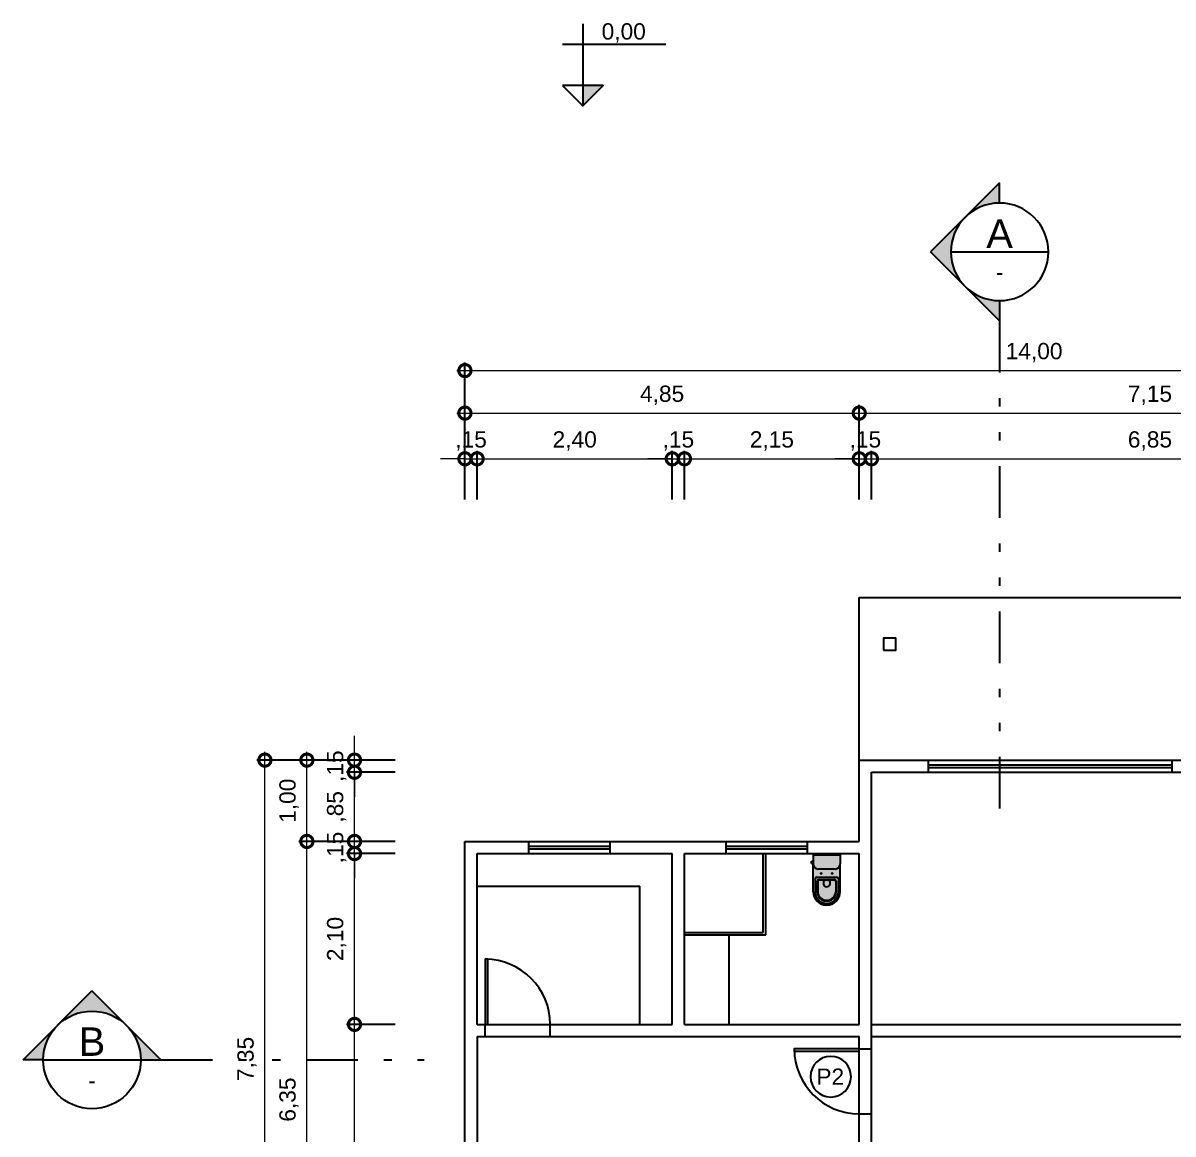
# Model space of a CAD drawing. Header units: metres. Extents: x 47902.7 to 47959.3, y 23418.5 to 23443.2.
# Drawn here: x 47934.36 to 47948.5, y 23429.57 to 23443.23 of the extents above; entities that cross this region are included whole.
import ezdxf
from ezdxf.enums import TextEntityAlignment as Align

# ---------------------------------------------------------------- set-up
doc = ezdxf.new("R2010")
doc.units = ezdxf.units.M
doc.header["$LTSCALE"] = 0.25
doc.linetypes.add('DASHDOT2', pattern=[12.7, 6.35, -3.175, 0, -3.175])
doc.linetypes.add('DIVIDEX2', pattern=[63.5, 25.4, -12.7, 0, -12.7, 0, -12.7])
for name, color, linetype in [('ARQ_ALV CT', 7, 'Continuous'), ('ARQ_ESQ CT', 3, 'Continuous'), ('ARQ_MOB 01', 1, 'Continuous'), ('ARQ_PISO 01', 1, 'Continuous'), ('ARQ_PROJ SUP', 1, 'DASHDOT2'), ('ARQ_SAN 01', 1, 'Continuous'), ('ARQ_SAN 02', 2, 'Continuous'), ('LOUÇA', 2, 'Continuous'), ('SIMB_01', 1, 'Continuous'), ('SIMB_02', 2, 'Continuous'), ('SIMB_LCT', 7, 'DIVIDEX2'), ('SIMB_PREENCHIMENTO', 253, 'Continuous'), ('SIMB_TXT', 1, 'Continuous')]:
    doc.layers.add(name, color=color, linetype=linetype)
doc.layers.add('ARQ_COTA_AZUL', color=5, linetype='Continuous', lineweight=20, true_color=0x0000ff)
doc.styles.add('cota', font='arial.ttf')
doc.styles.add('SIMB', font='arial.ttf')
doc.dimstyles.new('Info 01 - annot', dxfattribs={"dimtxt": 2, "dimasz": 3, "dimexe": 1, "dimexo": 1, "dimgap": 1, "dimtad": 1, "dimzin": 4, "dimtxsty": 'cota', "dimblk": 'DOTSMALL', "dimcen": 2, "dimdle": 1, "dimclrd": 256, "dimclre": 256, "dimclrt": 1, "dimazin": 2, "dimtfac": 0.09, "dimtix": 1, "dimtmove": 2, "dimatfit": 2, "dimfxl": 5, "dimfxlon": 1, "dimtolj": 1, "dimtzin": 4, "dimlwd": -1, "dimarcsym": 1})

# ---------------------------------------------------------------- blocks, each defined once
blk = doc.blocks.new('VASO_BELL')
at = {"true_color": 0xffffff}
h = blk.add_hatch(color=7, dxfattribs=at)
h.dxf.hatch_style = 1
edge = h.paths.add_edge_path()
edge.add_line((0, 0), (0.37, 0))
edge.add_line((0.37, 0), (0.37, -0.126))
edge.add_line((0.37, -0.126), (0.37, -0.505))
edge.add_arc((0.185, -0.505), 0.185, -180, 0, ccw=False)
edge.add_line((0, -0.505), (0, -0.126))
edge.add_line((0, -0.126), (0, 0))
h = blk.add_hatch(color=7, dxfattribs=at)
h.dxf.hatch_style = 1
h.paths.add_polyline_path([(-0.007, -0.086), (-0.022, -0.086), (-0.022, -0.121), (-0.007, -0.121)])
h = blk.add_hatch(color=7, dxfattribs=at)
h.dxf.hatch_style = 1
h.paths.add_polyline_path([(0, -0.089), (-0.007, -0.089), (-0.007, -0.117), (0, -0.117)])
at = {"layer": 'ARQ_SAN 01'}
for p, q in [((0.056, -0.361), (0.056, -0.505)), ((0.062, -0.361), (0.062, -0.505)), ((0.082, -0.336), (0.288, -0.336)), ((0.082, -0.342), (0.288, -0.342)), ((0.141, -0.353), (0.141, -0.406)), ((0.229, -0.353), (0.229, -0.406)), ((0.308, -0.361), (0.308, -0.505)), ((0.314, -0.361), (0.314, -0.505))]:
    blk.add_line(p, q, dxfattribs=at)
for centre in [(0.11, -0.255), (0.26, -0.255)]:
    blk.add_circle(centre, 0.0075, dxfattribs=at)
for centre, radius, start, end in [((0.082, -0.361), 0.025, 90, 180), ((0.082, -0.361), 0.019, 90, 180), ((0.191, -0.592), 0.244, 91.4264, 101.8331), ((0.168, -0.406), 0.027, 180, 229.1678), ((0.185, -0.386), 0.053, 229.1678, 310.8322), ((0.179, -0.592), 0.244, 78.1669, 88.5736), ((0.202, -0.406), 0.027, 310.8322, 0), ((0.288, -0.361), 0.025, 0, 90), ((0.288, -0.361), 0.019, 0, 90), ((0.185, -0.505), 0.129, 179.7773, 0.2227), ((0.185, -0.499), 0.123, 182.6006, 357.3994)]:
    blk.add_arc(centre, radius, start, end, dxfattribs=at)
at = {"layer": 'ARQ_SAN 02'}
for p, q in [((0, 0), (0, -0.126)), ((0, 0), (0.37, 0)), ((0.37, 0), (0.37, -0.126)), ((-0.022, -0.086), (-0.007, -0.086)), ((-0.022, -0.121), (-0.022, -0.086)), ((-0.022, -0.121), (-0.007, -0.121)), ((-0.007, -0.121), (-0.007, -0.086)), ((0, -0.089), (-0.007, -0.089)), ((0, -0.117), (-0.007, -0.117)), ((0, -0.505), (0, -0.126)), ((0.37, -0.505), (0.37, -0.126)), ((0.051, -0.306), (0.319, -0.306)), ((0.301, -0.195), (0.069, -0.195)), ((0.026, -0.331), (0.026, -0.505)), ((0.344, -0.331), (0.344, -0.505))]:
    blk.add_line(p, q, dxfattribs=at)
for centre, radius, start, end in [((0.069, -0.126), 0.069, 180, 270), ((0.301, -0.126), 0.069, 270, 0), ((0.051, -0.331), 0.025, 90, 180), ((0.319, -0.331), 0.025, 0, 90), ((0.185, -0.505), 0.185, 180, 0), ((0.185, -0.505), 0.159, 180, 0)]:
    blk.add_arc(centre, radius, start, end, dxfattribs=at)
blk = doc.blocks.new('*U32')
at = {"layer": 'SIMB_PREENCHIMENTO', "transparency": 33554587}
h = blk.add_hatch(color=256, dxfattribs=at)
h.dxf.hatch_style = 1
h.paths.add_polyline_path([(2.5, 2.5), (0, 2.5), (0, 0)])
at = {"layer": 'SIMB_01'}
for p, q in [((0, 10.06), (0, 0)), ((-2.5, 7.56), (10.18, 7.56))]:
    blk.add_line(p, q, dxfattribs=at)
blk.add_lwpolyline([(-2.5, 2.5), (0, 0), (2.5, 2.5), (-2.5, 2.5)], dxfattribs=at)
at = {"layer": 'SIMB_TXT', "style": 'SIMB'}
blk.add_attdef('00,00', (2.3, 8.14), '', height=2, dxfattribs=at)
blk = doc.blocks.new('*U20')
at = {"layer": 'SIMB_PREENCHIMENTO', "transparency": 33554587}
h = blk.add_hatch(color=256, dxfattribs=at)
h.dxf.hatch_style = 1
h.paths.add_polyline_path([(0, 8.48), (-4.15, 4.33, -0.401827), (4.15, 4.33)])
h = blk.add_hatch(color=256, dxfattribs=at)
h.dxf.hatch_style = 1
h.paths.add_polyline_path([(-4.33, 4.15), (-8.48, 0), (-6, 0, -0.193399)])
h = blk.add_hatch(color=256, dxfattribs=at)
h.dxf.hatch_style = 1
h.paths.add_polyline_path([(4.33, 4.15, -0.193399), (6, 0), (8.48, 0)])
at = {"layer": 'SIMB_01'}
for p, q in [((-8.48, 0), (0, 8.48)), ((8.48, 0), (0, 8.48)), ((0, 6), (0, -6)), ((-6, 0), (-8.48, 0)), ((6, 0), (8.48, 0))]:
    blk.add_line(p, q, dxfattribs=at)
blk.add_circle((0, 0), 6, dxfattribs=at)
at = {"layer": 'SIMB_LCT'}
blk.add_line((8.48, 0), (69.06, 0), dxfattribs=at)
at = {"layer": 'SIMB_TXT', "style": 'SIMB'}
for tag, height, p in [('000', 3.5, (-2.26, 0)), ('999', 2, (2.55, 0))]:
    blk.add_attdef(tag, text='', height=height, rotation=270, dxfattribs=at).set_placement(p, align=Align.MIDDLE_CENTER)
blk = doc.blocks.new('_DotSmall')
at = {"color": 0, "linetype": 'ByBlock', "const_width": 0.5}
blk.add_lwpolyline([(-0.0625, 0, 1), (0.0625, 0, 1)], format="xyb", close=True, dxfattribs=at)
blk = doc.blocks.new('*D325')
at = {"layer": 'ARQ_COTA_AZUL', "lineweight": -2, "transparency": 16777216}
for p, q in [((47938.934, 23430.913), (47938.334, 23430.913)), ((47938.934, 23426.813), (47938.334, 23426.813))]:
    blk.add_line(p, q, dxfattribs=at)
at = {"layer": 'ARQ_COTA_AZUL', "transparency": 16777216}
blk.add_line((47938.434, 23426.713), (47938.434, 23431.013), dxfattribs=at)
at = {"layer": 'Defpoints', "color": 0, "transparency": 16777216}
for p in [(47938.434, 23430.913), (47939.942, 23430.913), (47939.792, 23426.813)]:
    blk.add_point(p, dxfattribs=at)
at = {"layer": 'ARQ_COTA_AZUL', "transparency": 16777216, "xscale": 0.3, "yscale": 0.3, "zscale": 0.3}
for p, rotation in [((47938.434, 23430.913), 90), ((47938.434, 23426.813), 270)]:
    blk.add_blockref('_DotSmall', p, dxfattribs=dict(at, rotation=rotation))
at = {"layer": 'ARQ_COTA_AZUL', "color": 1, "transparency": 16777216, "insert": (47938.214, 23428.863), "char_height": 0.2, "attachment_point": 5, "rotation": 90, "style": 'cota'}
blk.add_mtext('\\A1;4,10', dxfattribs=at)
blk = doc.blocks.new('*D327')
at = {"layer": 'ARQ_COTA_AZUL', "lineweight": -2, "transparency": 16777216}
for p, q in [((47938.934, 23433.013), (47938.334, 23433.013)), ((47938.934, 23430.913), (47938.334, 23430.913))]:
    blk.add_line(p, q, dxfattribs=at)
at = {"layer": 'ARQ_COTA_AZUL', "transparency": 16777216}
blk.add_line((47938.434, 23430.813), (47938.434, 23433.113), dxfattribs=at)
at = {"layer": 'Defpoints', "color": 0, "transparency": 16777216}
for p in [(47938.434, 23433.013), (47939.942, 23433.013), (47939.942, 23430.913)]:
    blk.add_point(p, dxfattribs=at)
at = {"layer": 'ARQ_COTA_AZUL', "transparency": 16777216, "xscale": 0.3, "yscale": 0.3, "zscale": 0.3}
for p, rotation in [((47938.434, 23433.013), 90), ((47938.434, 23430.913), 270)]:
    blk.add_blockref('_DotSmall', p, dxfattribs=dict(at, rotation=rotation))
at = {"layer": 'ARQ_COTA_AZUL', "color": 1, "transparency": 16777216, "insert": (47938.214, 23431.963), "char_height": 0.2, "attachment_point": 5, "rotation": 90, "style": 'cota'}
blk.add_mtext('\\A1;2,10', dxfattribs=at)
blk = doc.blocks.new('*D329')
at = {"layer": 'ARQ_COTA_AZUL', "transparency": 16777216}
for p, q in [((47938.434, 23433.163), (47938.434, 23433.463)), ((47938.434, 23433.013), (47938.434, 23433.163)), ((47938.434, 23433.013), (47938.434, 23432.713))]:
    blk.add_line(p, q, dxfattribs=at)
at = {"layer": 'ARQ_COTA_AZUL', "lineweight": -2, "transparency": 16777216}
for p, q in [((47938.934, 23433.163), (47938.334, 23433.163)), ((47938.934, 23433.013), (47938.334, 23433.013))]:
    blk.add_line(p, q, dxfattribs=at)
at = {"layer": 'Defpoints', "color": 0, "transparency": 16777216}
for p in [(47938.434, 23433.163), (47939.792, 23433.163), (47939.942, 23433.013)]:
    blk.add_point(p, dxfattribs=at)
at = {"layer": 'ARQ_COTA_AZUL', "transparency": 16777216, "xscale": 0.3, "yscale": 0.3, "zscale": 0.3}
for p, rotation in [((47938.434, 23433.163), 270), ((47938.434, 23433.013), 90)]:
    blk.add_blockref('_DotSmall', p, dxfattribs=dict(at, rotation=rotation))
at = {"layer": 'ARQ_COTA_AZUL', "color": 1, "transparency": 16777216, "insert": (47938.214, 23433.088), "char_height": 0.2, "attachment_point": 5, "rotation": 90, "style": 'cota'}
blk.add_mtext('\\A1;,15', dxfattribs=at)
blk = doc.blocks.new('*D331')
at = {"layer": 'ARQ_COTA_AZUL', "lineweight": -2, "transparency": 16777216}
for p, q in [((47938.934, 23434.013), (47938.334, 23434.013)), ((47938.934, 23433.163), (47938.334, 23433.163))]:
    blk.add_line(p, q, dxfattribs=at)
at = {"layer": 'ARQ_COTA_AZUL', "transparency": 16777216}
blk.add_line((47938.434, 23433.063), (47938.434, 23434.113), dxfattribs=at)
at = {"layer": 'Defpoints', "color": 0, "transparency": 16777216}
for p in [(47938.434, 23434.013), (47944.792, 23434.013), (47939.792, 23433.163)]:
    blk.add_point(p, dxfattribs=at)
at = {"layer": 'ARQ_COTA_AZUL', "transparency": 16777216, "xscale": 0.3, "yscale": 0.3, "zscale": 0.3}
for p, rotation in [((47938.434, 23434.013), 90), ((47938.434, 23433.163), 270)]:
    blk.add_blockref('_DotSmall', p, dxfattribs=dict(at, rotation=rotation))
at = {"layer": 'ARQ_COTA_AZUL', "color": 1, "transparency": 16777216, "insert": (47938.214, 23433.588), "char_height": 0.2, "attachment_point": 5, "rotation": 90, "style": 'cota'}
blk.add_mtext('\\A1;,85', dxfattribs=at)
blk = doc.blocks.new('*D333')
at = {"layer": 'ARQ_COTA_AZUL', "transparency": 16777216}
for p, q in [((47938.434, 23434.163), (47938.434, 23434.463)), ((47938.434, 23434.013), (47938.434, 23434.163)), ((47938.434, 23434.013), (47938.434, 23433.713))]:
    blk.add_line(p, q, dxfattribs=at)
at = {"layer": 'ARQ_COTA_AZUL', "lineweight": -2, "transparency": 16777216}
for p, q in [((47938.934, 23434.163), (47938.334, 23434.163)), ((47938.934, 23434.013), (47938.334, 23434.013))]:
    blk.add_line(p, q, dxfattribs=at)
at = {"layer": 'Defpoints', "color": 0, "transparency": 16777216}
for p in [(47938.434, 23434.163), (47944.642, 23434.163), (47944.792, 23434.013)]:
    blk.add_point(p, dxfattribs=at)
at = {"layer": 'ARQ_COTA_AZUL', "transparency": 16777216, "xscale": 0.3, "yscale": 0.3, "zscale": 0.3}
for p, rotation in [((47938.434, 23434.163), 270), ((47938.434, 23434.013), 90)]:
    blk.add_blockref('_DotSmall', p, dxfattribs=dict(at, rotation=rotation))
at = {"layer": 'ARQ_COTA_AZUL', "color": 1, "transparency": 16777216, "insert": (47938.214, 23434.088), "char_height": 0.2, "attachment_point": 5, "rotation": 90, "style": 'cota'}
blk.add_mtext('\\A1;,15', dxfattribs=at)
blk = doc.blocks.new('*D335')
at = {"layer": 'ARQ_COTA_AZUL', "lineweight": -2, "transparency": 16777216}
for p, q in [((47938.348, 23433.163), (47937.748, 23433.163)), ((47938.348, 23426.813), (47937.748, 23426.813))]:
    blk.add_line(p, q, dxfattribs=at)
at = {"layer": 'ARQ_COTA_AZUL', "transparency": 16777216}
blk.add_line((47937.848, 23426.713), (47937.848, 23433.263), dxfattribs=at)
at = {"layer": 'Defpoints', "color": 0, "transparency": 16777216}
for p in [(47937.848, 23433.163), (47939.792, 23433.163), (47939.792, 23426.813)]:
    blk.add_point(p, dxfattribs=at)
at = {"layer": 'ARQ_COTA_AZUL', "transparency": 16777216, "xscale": 0.3, "yscale": 0.3, "zscale": 0.3}
for p, rotation in [((47937.848, 23433.163), 90), ((47937.848, 23426.813), 270)]:
    blk.add_blockref('_DotSmall', p, dxfattribs=dict(at, rotation=rotation))
at = {"layer": 'ARQ_COTA_AZUL', "color": 1, "transparency": 16777216, "insert": (47937.628, 23429.988), "char_height": 0.2, "attachment_point": 5, "rotation": 90, "style": 'cota'}
blk.add_mtext('\\A1;6,35', dxfattribs=at)
blk = doc.blocks.new('*D337')
at = {"layer": 'ARQ_COTA_AZUL', "lineweight": -2, "transparency": 16777216}
for p, q in [((47938.348, 23434.163), (47937.748, 23434.163)), ((47938.348, 23433.163), (47937.748, 23433.163))]:
    blk.add_line(p, q, dxfattribs=at)
at = {"layer": 'ARQ_COTA_AZUL', "transparency": 16777216}
blk.add_line((47937.848, 23433.063), (47937.848, 23434.263), dxfattribs=at)
at = {"layer": 'Defpoints', "color": 0, "transparency": 16777216}
for p in [(47937.848, 23434.163), (47944.642, 23434.163), (47939.792, 23433.163)]:
    blk.add_point(p, dxfattribs=at)
at = {"layer": 'ARQ_COTA_AZUL', "transparency": 16777216, "xscale": 0.3, "yscale": 0.3, "zscale": 0.3}
for p, rotation in [((47937.848, 23434.163), 90), ((47937.848, 23433.163), 270)]:
    blk.add_blockref('_DotSmall', p, dxfattribs=dict(at, rotation=rotation))
at = {"layer": 'ARQ_COTA_AZUL', "color": 1, "transparency": 16777216, "insert": (47937.628, 23433.663), "char_height": 0.2, "attachment_point": 5, "rotation": 90, "style": 'cota'}
blk.add_mtext('\\A1;1,00', dxfattribs=at)
blk = doc.blocks.new('*D339')
at = {"layer": 'ARQ_COTA_AZUL', "lineweight": -2, "transparency": 16777216}
for p, q in [((47937.832, 23434.163), (47937.232, 23434.163)), ((47937.832, 23426.813), (47937.232, 23426.813))]:
    blk.add_line(p, q, dxfattribs=at)
at = {"layer": 'ARQ_COTA_AZUL', "transparency": 16777216}
blk.add_line((47937.332, 23426.713), (47937.332, 23434.263), dxfattribs=at)
at = {"layer": 'Defpoints', "color": 0, "transparency": 16777216}
for p in [(47937.332, 23434.163), (47939.792, 23434.163), (47939.792, 23426.813)]:
    blk.add_point(p, dxfattribs=at)
at = {"layer": 'ARQ_COTA_AZUL', "transparency": 16777216, "xscale": 0.3, "yscale": 0.3, "zscale": 0.3}
for p, rotation in [((47937.332, 23434.163), 90), ((47937.332, 23426.813), 270)]:
    blk.add_blockref('_DotSmall', p, dxfattribs=dict(at, rotation=rotation))
at = {"layer": 'ARQ_COTA_AZUL', "color": 1, "transparency": 16777216, "insert": (47937.112, 23430.488), "char_height": 0.2, "attachment_point": 5, "rotation": 90, "style": 'cota'}
blk.add_mtext('\\A1;7,35', dxfattribs=at)
blk = doc.blocks.new('*D341')
at = {"layer": 'ARQ_COTA_AZUL', "lineweight": -2, "transparency": 16777216}
for p, q in [((47939.792, 23437.368), (47939.792, 23437.968)), ((47939.942, 23437.368), (47939.942, 23437.968))]:
    blk.add_line(p, q, dxfattribs=at)
at = {"layer": 'ARQ_COTA_AZUL', "transparency": 16777216}
for p, q in [((47939.792, 23437.868), (47939.492, 23437.868)), ((47939.792, 23437.868), (47939.942, 23437.868)), ((47939.942, 23437.868), (47940.242, 23437.868))]:
    blk.add_line(p, q, dxfattribs=at)
at = {"layer": 'Defpoints', "color": 0, "transparency": 16777216}
for p in [(47939.942, 23437.868), (47939.792, 23433.163), (47939.942, 23433.013)]:
    blk.add_point(p, dxfattribs=at)
at = {"layer": 'ARQ_COTA_AZUL', "transparency": 16777216, "xscale": 0.3, "yscale": 0.3, "zscale": 0.3}
blk.add_blockref('_DotSmall', (47939.792, 23437.868), dxfattribs=at)
at = {"layer": 'ARQ_COTA_AZUL', "transparency": 16777216, "xscale": 0.3, "yscale": 0.3, "zscale": 0.3, "rotation": 180}
blk.add_blockref('_DotSmall', (47939.942, 23437.868), dxfattribs=at)
at = {"layer": 'ARQ_COTA_AZUL', "color": 1, "transparency": 16777216, "insert": (47939.867, 23438.088), "char_height": 0.2, "attachment_point": 5, "style": 'cota'}
blk.add_mtext('\\A1;,15', dxfattribs=at)
blk = doc.blocks.new('*D343')
at = {"layer": 'ARQ_COTA_AZUL', "lineweight": -2, "transparency": 16777216}
for p, q in [((47939.942, 23437.368), (47939.942, 23437.968)), ((47942.342, 23437.368), (47942.342, 23437.968))]:
    blk.add_line(p, q, dxfattribs=at)
at = {"layer": 'ARQ_COTA_AZUL', "transparency": 16777216}
blk.add_line((47939.842, 23437.868), (47942.442, 23437.868), dxfattribs=at)
at = {"layer": 'Defpoints', "color": 0, "transparency": 16777216}
for p in [(47942.342, 23437.868), (47939.942, 23433.013), (47942.342, 23433.013)]:
    blk.add_point(p, dxfattribs=at)
at = {"layer": 'ARQ_COTA_AZUL', "transparency": 16777216, "xscale": 0.3, "yscale": 0.3, "zscale": 0.3, "rotation": 180}
blk.add_blockref('_DotSmall', (47939.942, 23437.868), dxfattribs=at)
at = {"layer": 'ARQ_COTA_AZUL', "transparency": 16777216, "xscale": 0.3, "yscale": 0.3, "zscale": 0.3}
blk.add_blockref('_DotSmall', (47942.342, 23437.868), dxfattribs=at)
at = {"layer": 'ARQ_COTA_AZUL', "color": 1, "transparency": 16777216, "insert": (47941.142, 23438.088), "char_height": 0.2, "attachment_point": 5, "style": 'cota'}
blk.add_mtext('\\A1;2,40', dxfattribs=at)
blk = doc.blocks.new('*D345')
at = {"layer": 'ARQ_COTA_AZUL', "lineweight": -2, "transparency": 16777216}
for p, q in [((47942.342, 23437.368), (47942.342, 23437.968)), ((47942.492, 23437.368), (47942.492, 23437.968))]:
    blk.add_line(p, q, dxfattribs=at)
at = {"layer": 'ARQ_COTA_AZUL', "transparency": 16777216}
for p, q in [((47942.342, 23437.868), (47942.042, 23437.868)), ((47942.342, 23437.868), (47942.492, 23437.868)), ((47942.492, 23437.868), (47942.792, 23437.868))]:
    blk.add_line(p, q, dxfattribs=at)
at = {"layer": 'Defpoints', "color": 0, "transparency": 16777216}
for p in [(47942.492, 23437.868), (47942.342, 23433.013), (47942.492, 23433.013)]:
    blk.add_point(p, dxfattribs=at)
at = {"layer": 'ARQ_COTA_AZUL', "transparency": 16777216, "xscale": 0.3, "yscale": 0.3, "zscale": 0.3}
blk.add_blockref('_DotSmall', (47942.342, 23437.868), dxfattribs=at)
at = {"layer": 'ARQ_COTA_AZUL', "transparency": 16777216, "xscale": 0.3, "yscale": 0.3, "zscale": 0.3, "rotation": 180}
blk.add_blockref('_DotSmall', (47942.492, 23437.868), dxfattribs=at)
at = {"layer": 'ARQ_COTA_AZUL', "color": 1, "transparency": 16777216, "insert": (47942.417, 23438.088), "char_height": 0.2, "attachment_point": 5, "style": 'cota'}
blk.add_mtext('\\A1;,15', dxfattribs=at)
blk = doc.blocks.new('*D359')
at = {"layer": 'ARQ_COTA_AZUL', "lineweight": -2, "transparency": 16777216}
for p, q in [((47942.492, 23437.368), (47942.492, 23437.968)), ((47944.642, 23437.368), (47944.642, 23437.968))]:
    blk.add_line(p, q, dxfattribs=at)
at = {"layer": 'ARQ_COTA_AZUL', "transparency": 16777216}
blk.add_line((47942.392, 23437.868), (47944.742, 23437.868), dxfattribs=at)
at = {"layer": 'Defpoints', "color": 0, "transparency": 16777216}
for p in [(47944.642, 23437.868), (47944.642, 23433.163), (47942.492, 23433.013)]:
    blk.add_point(p, dxfattribs=at)
at = {"layer": 'ARQ_COTA_AZUL', "transparency": 16777216, "xscale": 0.3, "yscale": 0.3, "zscale": 0.3, "rotation": 180}
blk.add_blockref('_DotSmall', (47942.492, 23437.868), dxfattribs=at)
at = {"layer": 'ARQ_COTA_AZUL', "transparency": 16777216, "xscale": 0.3, "yscale": 0.3, "zscale": 0.3}
blk.add_blockref('_DotSmall', (47944.642, 23437.868), dxfattribs=at)
at = {"layer": 'ARQ_COTA_AZUL', "color": 1, "transparency": 16777216, "insert": (47943.567, 23438.088), "char_height": 0.2, "attachment_point": 5, "style": 'cota'}
blk.add_mtext('\\A1;2,15', dxfattribs=at)
blk = doc.blocks.new('*D361')
at = {"layer": 'ARQ_COTA_AZUL', "lineweight": -2, "transparency": 16777216}
for p, q in [((47944.642, 23437.368), (47944.642, 23437.968)), ((47944.792, 23437.368), (47944.792, 23437.968))]:
    blk.add_line(p, q, dxfattribs=at)
at = {"layer": 'ARQ_COTA_AZUL', "transparency": 16777216}
for p, q in [((47944.642, 23437.868), (47944.342, 23437.868)), ((47944.642, 23437.868), (47944.792, 23437.868)), ((47944.792, 23437.868), (47945.092, 23437.868))]:
    blk.add_line(p, q, dxfattribs=at)
at = {"layer": 'Defpoints', "color": 0, "transparency": 16777216}
for p in [(47944.792, 23437.868), (47944.792, 23434.013), (47944.642, 23433.163)]:
    blk.add_point(p, dxfattribs=at)
at = {"layer": 'ARQ_COTA_AZUL', "transparency": 16777216, "xscale": 0.3, "yscale": 0.3, "zscale": 0.3}
blk.add_blockref('_DotSmall', (47944.642, 23437.868), dxfattribs=at)
at = {"layer": 'ARQ_COTA_AZUL', "transparency": 16777216, "xscale": 0.3, "yscale": 0.3, "zscale": 0.3, "rotation": 180}
blk.add_blockref('_DotSmall', (47944.792, 23437.868), dxfattribs=at)
at = {"layer": 'ARQ_COTA_AZUL', "color": 1, "transparency": 16777216, "insert": (47944.717, 23438.088), "char_height": 0.2, "attachment_point": 5, "style": 'cota'}
blk.add_mtext('\\A1;,15', dxfattribs=at)
blk = doc.blocks.new('*D363')
at = {"layer": 'ARQ_COTA_AZUL', "lineweight": -2, "transparency": 16777216}
for p, q in [((47944.792, 23437.368), (47944.792, 23437.968)), ((47951.642, 23437.368), (47951.642, 23437.968))]:
    blk.add_line(p, q, dxfattribs=at)
at = {"layer": 'ARQ_COTA_AZUL', "transparency": 16777216}
blk.add_line((47944.692, 23437.868), (47951.742, 23437.868), dxfattribs=at)
at = {"layer": 'Defpoints', "color": 0, "transparency": 16777216}
for p in [(47951.642, 23437.868), (47944.792, 23434.013), (47951.642, 23432.913)]:
    blk.add_point(p, dxfattribs=at)
at = {"layer": 'ARQ_COTA_AZUL', "transparency": 16777216, "xscale": 0.3, "yscale": 0.3, "zscale": 0.3, "rotation": 180}
blk.add_blockref('_DotSmall', (47944.792, 23437.868), dxfattribs=at)
at = {"layer": 'ARQ_COTA_AZUL', "transparency": 16777216, "xscale": 0.3, "yscale": 0.3, "zscale": 0.3}
blk.add_blockref('_DotSmall', (47951.642, 23437.868), dxfattribs=at)
at = {"layer": 'ARQ_COTA_AZUL', "color": 1, "transparency": 16777216, "insert": (47948.217, 23438.088), "char_height": 0.2, "attachment_point": 5, "style": 'cota'}
blk.add_mtext('\\A1;6,85', dxfattribs=at)
blk = doc.blocks.new('*D347')
at = {"layer": 'ARQ_COTA_AZUL', "lineweight": -2, "transparency": 16777216}
for p, q in [((47939.792, 23437.93), (47939.792, 23438.53)), ((47944.642, 23437.93), (47944.642, 23438.53))]:
    blk.add_line(p, q, dxfattribs=at)
at = {"layer": 'ARQ_COTA_AZUL', "transparency": 16777216}
blk.add_line((47939.692, 23438.43), (47944.742, 23438.43), dxfattribs=at)
at = {"layer": 'Defpoints', "color": 0, "transparency": 16777216}
for p in [(47944.642, 23438.43), (47939.792, 23433.163), (47944.642, 23433.163)]:
    blk.add_point(p, dxfattribs=at)
at = {"layer": 'ARQ_COTA_AZUL', "transparency": 16777216, "xscale": 0.3, "yscale": 0.3, "zscale": 0.3, "rotation": 180}
blk.add_blockref('_DotSmall', (47939.792, 23438.43), dxfattribs=at)
at = {"layer": 'ARQ_COTA_AZUL', "transparency": 16777216, "xscale": 0.3, "yscale": 0.3, "zscale": 0.3}
blk.add_blockref('_DotSmall', (47944.642, 23438.43), dxfattribs=at)
at = {"layer": 'ARQ_COTA_AZUL', "color": 1, "transparency": 16777216, "insert": (47942.217, 23438.65), "char_height": 0.2, "attachment_point": 5, "style": 'cota'}
blk.add_mtext('\\A1;4,85', dxfattribs=at)
blk = doc.blocks.new('*D349')
at = {"layer": 'ARQ_COTA_AZUL', "lineweight": -2, "transparency": 16777216}
for p, q in [((47944.642, 23437.93), (47944.642, 23438.53)), ((47951.792, 23437.93), (47951.792, 23438.53))]:
    blk.add_line(p, q, dxfattribs=at)
at = {"layer": 'ARQ_COTA_AZUL', "transparency": 16777216}
blk.add_line((47944.542, 23438.43), (47951.892, 23438.43), dxfattribs=at)
at = {"layer": 'Defpoints', "color": 0, "transparency": 16777216}
for p in [(47951.792, 23438.43), (47951.792, 23434.163), (47944.642, 23433.163)]:
    blk.add_point(p, dxfattribs=at)
at = {"layer": 'ARQ_COTA_AZUL', "transparency": 16777216, "xscale": 0.3, "yscale": 0.3, "zscale": 0.3, "rotation": 180}
blk.add_blockref('_DotSmall', (47944.642, 23438.43), dxfattribs=at)
at = {"layer": 'ARQ_COTA_AZUL', "transparency": 16777216, "xscale": 0.3, "yscale": 0.3, "zscale": 0.3}
blk.add_blockref('_DotSmall', (47951.792, 23438.43), dxfattribs=at)
at = {"layer": 'ARQ_COTA_AZUL', "color": 1, "transparency": 16777216, "insert": (47948.217, 23438.65), "char_height": 0.2, "attachment_point": 5, "style": 'cota'}
blk.add_mtext('\\A1;7,15', dxfattribs=at)
blk = doc.blocks.new('*D353')
at = {"layer": 'ARQ_COTA_AZUL', "transparency": 16777216}
blk.add_line((47939.692, 23438.953), (47953.892, 23438.953), dxfattribs=at)
at = {"layer": 'ARQ_COTA_AZUL', "lineweight": -2, "transparency": 16777216}
for p, q in [((47939.792, 23438.453), (47939.792, 23439.053)), ((47953.792, 23438.453), (47953.792, 23439.053))]:
    blk.add_line(p, q, dxfattribs=at)
at = {"layer": 'Defpoints', "color": 0, "transparency": 16777216}
for p in [(47953.792, 23438.953), (47953.792, 23436.163), (47939.792, 23433.163)]:
    blk.add_point(p, dxfattribs=at)
at = {"layer": 'ARQ_COTA_AZUL', "transparency": 16777216, "xscale": 0.3, "yscale": 0.3, "zscale": 0.3, "rotation": 180}
blk.add_blockref('_DotSmall', (47939.792, 23438.953), dxfattribs=at)
at = {"layer": 'ARQ_COTA_AZUL', "transparency": 16777216, "xscale": 0.3, "yscale": 0.3, "zscale": 0.3}
blk.add_blockref('_DotSmall', (47953.792, 23438.953), dxfattribs=at)
at = {"layer": 'ARQ_COTA_AZUL', "color": 1, "transparency": 16777216, "insert": (47946.792, 23439.174), "char_height": 0.2, "attachment_point": 5, "style": 'cota'}
blk.add_mtext('\\A1;14,00', dxfattribs=at)
blk = doc.blocks.new('*D323')
at = {"layer": 'ARQ_COTA_AZUL', "lineweight": -2, "transparency": 16777216}
for p, q in [((47955.569, 23436.163), (47956.169, 23436.163)), ((47955.569, 23425.663), (47956.169, 23425.663))]:
    blk.add_line(p, q, dxfattribs=at)
at = {"layer": 'ARQ_COTA_AZUL', "transparency": 16777216}
blk.add_line((47956.069, 23425.563), (47956.069, 23436.263), dxfattribs=at)
at = {"layer": 'Defpoints', "color": 0, "transparency": 16777216}
for p in [(47953.792, 23436.163), (47956.069, 23436.163), (47947.442, 23425.663)]:
    blk.add_point(p, dxfattribs=at)
at = {"layer": 'ARQ_COTA_AZUL', "transparency": 16777216, "xscale": 0.3, "yscale": 0.3, "zscale": 0.3}
for p, rotation in [((47956.069, 23436.163), 90), ((47956.069, 23425.663), 270)]:
    blk.add_blockref('_DotSmall', p, dxfattribs=dict(at, rotation=rotation))
at = {"layer": 'ARQ_COTA_AZUL', "color": 1, "transparency": 16777216, "insert": (47955.848, 23430.913), "char_height": 0.2, "attachment_point": 5, "rotation": 90, "style": 'cota'}
blk.add_mtext('\\A1;10,50', dxfattribs=at)
blk = doc.blocks.new('*U143')
at = {"layer": 'SIMB_PREENCHIMENTO', "transparency": 33554587}
h = blk.add_hatch(color=256, dxfattribs=at)
h.dxf.hatch_style = 1
h.paths.add_polyline_path([(0, 8.48), (-4.15, 4.33, -0.401827), (4.15, 4.33)])
h = blk.add_hatch(color=256, dxfattribs=at)
h.dxf.hatch_style = 1
h.paths.add_polyline_path([(-4.33, 4.15), (-8.48, 0), (-6, 0, -0.193399)])
h = blk.add_hatch(color=256, dxfattribs=at)
h.dxf.hatch_style = 1
h.paths.add_polyline_path([(4.33, 4.15, -0.193399), (6, 0), (8.48, 0)])
at = {"layer": 'SIMB_01'}
for p, q in [((-8.48, 0), (0, 8.48)), ((8.48, 0), (0, 8.48)), ((-6, 0), (-8.48, 0)), ((-6, 0), (6, 0)), ((6, 0), (8.48, 0))]:
    blk.add_line(p, q, dxfattribs=at)
blk.add_circle((0, 0), 6, dxfattribs=at)
at = {"layer": 'SIMB_LCT'}
blk.add_line((8.48, 0), (40.85, 0), dxfattribs=at)
at = {"layer": 'SIMB_TXT', "style": 'SIMB'}
for tag, height, p in [('000', 3.5, (0, 2.25)), ('999', 2, (0, -2.53))]:
    blk.add_attdef(tag, text='', height=height, dxfattribs=at).set_placement(p, align=Align.MIDDLE_CENTER)
blk = doc.blocks.new('*U28')
at = {"layer": 'SIMB_02'}
blk.add_circle((0, 0), 2.5, dxfattribs=at)
at = {"layer": 'SIMB_TXT', "style": 'SIMB'}
blk.add_attdef('CDESQ', text='', height=2, dxfattribs=at).set_placement((0, 0), align=Align.MIDDLE_CENTER)
blk = doc.blocks.new('*D379')
at = {"layer": 'ARQ_COTA_AZUL', "lineweight": -2, "transparency": 16777216}
for p, q in [((47939.792, 23424.816), (47939.792, 23424.216)), ((47939.942, 23424.816), (47939.942, 23424.216))]:
    blk.add_line(p, q, dxfattribs=at)
at = {"layer": 'ARQ_COTA_AZUL', "transparency": 16777216}
for p, q in [((47939.792, 23424.316), (47939.492, 23424.316)), ((47939.792, 23424.316), (47939.942, 23424.316)), ((47939.942, 23424.316), (47940.242, 23424.316))]:
    blk.add_line(p, q, dxfattribs=at)
at = {"layer": 'Defpoints', "color": 0, "transparency": 16777216}
for p in [(47939.942, 23430.913), (47939.792, 23426.813), (47939.942, 23424.316)]:
    blk.add_point(p, dxfattribs=at)
at = {"layer": 'ARQ_COTA_AZUL', "transparency": 16777216, "xscale": 0.3, "yscale": 0.3, "zscale": 0.3}
blk.add_blockref('_DotSmall', (47939.792, 23424.316), dxfattribs=at)
at = {"layer": 'ARQ_COTA_AZUL', "transparency": 16777216, "xscale": 0.3, "yscale": 0.3, "zscale": 0.3, "rotation": 180}
blk.add_blockref('_DotSmall', (47939.942, 23424.316), dxfattribs=at)
at = {"layer": 'ARQ_COTA_AZUL', "color": 1, "transparency": 16777216, "insert": (47939.867, 23424.537), "char_height": 0.2, "attachment_point": 5, "style": 'cota'}
blk.add_mtext('\\A1;,15', dxfattribs=at)
blk = doc.blocks.new('*D381')
at = {"layer": 'ARQ_COTA_AZUL', "lineweight": -2, "transparency": 16777216}
for p, q in [((47939.942, 23424.816), (47939.942, 23424.216)), ((47941.642, 23424.816), (47941.642, 23424.216))]:
    blk.add_line(p, q, dxfattribs=at)
at = {"layer": 'ARQ_COTA_AZUL', "transparency": 16777216}
blk.add_line((47939.842, 23424.316), (47941.742, 23424.316), dxfattribs=at)
at = {"layer": 'Defpoints', "color": 0, "transparency": 16777216}
for p in [(47939.942, 23430.913), (47941.642, 23426.963), (47941.642, 23424.316)]:
    blk.add_point(p, dxfattribs=at)
at = {"layer": 'ARQ_COTA_AZUL', "transparency": 16777216, "xscale": 0.3, "yscale": 0.3, "zscale": 0.3, "rotation": 180}
blk.add_blockref('_DotSmall', (47939.942, 23424.316), dxfattribs=at)
at = {"layer": 'ARQ_COTA_AZUL', "transparency": 16777216, "xscale": 0.3, "yscale": 0.3, "zscale": 0.3}
blk.add_blockref('_DotSmall', (47941.642, 23424.316), dxfattribs=at)
at = {"layer": 'ARQ_COTA_AZUL', "color": 1, "transparency": 16777216, "insert": (47940.792, 23424.537), "char_height": 0.2, "attachment_point": 5, "style": 'cota'}
blk.add_mtext('\\A1;1,70', dxfattribs=at)

msp = doc.modelspace()

# ---------------------------------------------------------------- linework, layer by layer
at = {"layer": 'ARQ_ALV CT'}
for p, q in [((47944.642, 23433.163), (47944.642, 23434.163)), ((47944.642, 23434.163), (47945.492, 23434.163)), ((47945.492, 23434.013), (47945.492, 23434.163)), ((47948.492, 23434.013), (47948.492, 23434.163)), ((47948.492, 23434.163), (47951.792, 23434.163)), ((47944.792, 23430.613), (47944.792, 23434.013)), ((47944.792, 23434.013), (47945.492, 23434.013)), ((47946.368, 23434.013), (47951.642, 23434.013)), ((47939.792, 23426.813), (47939.792, 23433.163)), ((47939.792, 23433.163), (47940.579, 23433.163)), ((47940.579, 23433.163), (47941.579, 23433.163)), ((47941.579, 23433.163), (47943.004, 23433.163)), ((47943.004, 23433.163), (47944.004, 23433.163)), ((47944.004, 23433.163), (47944.642, 23433.163)), ((47939.942, 23430.913), (47939.942, 23433.013)), ((47939.942, 23433.013), (47940.579, 23433.013)), ((47940.579, 23433.013), (47941.579, 23433.013)), ((47941.579, 23433.013), (47942.342, 23433.013)), ((47942.342, 23430.913), (47942.342, 23433.013)), ((47942.492, 23433.013), (47943.004, 23433.013)), ((47942.492, 23430.913), (47942.492, 23433.013)), ((47943.004, 23433.013), (47944.004, 23433.013)), ((47944.004, 23433.013), (47944.642, 23433.013)), ((47944.642, 23430.913), (47944.642, 23433.013)), ((47939.942, 23430.913), (47940.042, 23430.913)), ((47940.042, 23430.763), (47940.042, 23430.913)), ((47940.842, 23430.763), (47940.842, 23430.913)), ((47940.842, 23430.913), (47942.342, 23430.913)), ((47942.492, 23430.913), (47944.642, 23430.913)), ((47944.792, 23430.913), (47951.642, 23430.913)), ((47939.942, 23430.763), (47940.042, 23430.763)), ((47939.942, 23430.763), (47939.942, 23426.963)), ((47940.842, 23430.763), (47944.642, 23430.763)), ((47944.642, 23430.613), (47944.642, 23430.763)), ((47944.792, 23430.763), (47951.642, 23430.763)), ((47944.642, 23430.613), (47944.792, 23430.613)), ((47944.642, 23426.963), (47944.642, 23429.813)), ((47944.642, 23429.813), (47944.642, 23429.813)), ((47944.642, 23429.813), (47944.792, 23429.813)), ((47944.792, 23426.813), (47944.792, 23429.813))]:
    msp.add_line(p, q, dxfattribs=at)
at = {"layer": 'ARQ_ESQ CT'}
for p, q in [((47945.492, 23434.103), (47948.492, 23434.103)), ((47945.492, 23434.073), (47948.492, 23434.073)), ((47943.462, 23432.043), (47943.462, 23433.013)), ((47943.492, 23432.013), (47943.492, 23433.013)), ((47942.492, 23432.043), (47943.462, 23432.043)), ((47942.492, 23432.013), (47943.492, 23432.013))]:
    msp.add_line(p, q, dxfattribs=at)
for points in [[(47944.942, 23435.513), (47945.092, 23435.513), (47945.092, 23435.663), (47944.942, 23435.663)], [(47940.042, 23430.913), (47940.072, 23430.913), (47940.072, 23431.713), (47940.042, 23431.713)], [(47944.642, 23430.613), (47943.842, 23430.613), (47943.842, 23430.583), (47944.642, 23430.583)]]:
    msp.add_lwpolyline(points, close=True, dxfattribs=at)
at = {"layer": 'ARQ_MOB 01'}
for p in [(47939.942, 23432.613), (47941.942, 23430.913)]:
    msp.add_line(p, (47941.942, 23432.613), dxfattribs=at)
at = {"layer": 'ARQ_PISO 01'}
for p, q in [((47944.642, 23436.163), (47953.792, 23436.163)), ((47944.642, 23434.163), (47944.642, 23436.163)), ((47945.492, 23434.163), (47948.492, 23434.163)), ((47945.492, 23434.013), (47948.492, 23434.013)), ((47940.042, 23430.913), (47940.842, 23430.913)), ((47940.042, 23430.763), (47940.842, 23430.763)), ((47944.642, 23429.813), (47944.642, 23430.613)), ((47944.792, 23429.813), (47944.792, 23430.613))]:
    msp.add_line(p, q, dxfattribs=at)
for centre, start, end in [((47940.042, 23430.913), 0, 90), ((47944.642, 23430.613), 180, 270)]:
    msp.add_arc(centre, 0.8, start, end, dxfattribs=at)
at = {"layer": 'ARQ_PROJ SUP'}
for p, q in [((47940.579, 23433.013), (47940.579, 23433.163)), ((47941.579, 23433.013), (47941.579, 23433.163)), ((47943.004, 23433.013), (47943.004, 23433.163)), ((47944.004, 23433.013), (47944.004, 23433.163)), ((47940.579, 23433.103), (47941.579, 23433.103)), ((47940.579, 23433.073), (47941.579, 23433.073)), ((47943.004, 23433.103), (47944.004, 23433.103)), ((47943.004, 23433.073), (47944.004, 23433.073))]:
    msp.add_line(p, q, dxfattribs=at)
at = {"layer": 'ARQ_SAN 02'}
msp.add_line((47943.042, 23430.913), (47943.042, 23432.013), dxfattribs=at)

# ---------------------------------------------------------------- block references
at = {"xscale": 0.1, "yscale": 0.1, "zscale": 0.1}
for name, p, values in [('*U32', (47941.243, 23442.21), {'00,00': '0,00'}), ('*U143', (47935.205, 23430.476), {'999': '-', '000': 'B'})]:
    msp.add_blockref(name, p, dxfattribs=at).add_auto_attribs(values)
ref = msp.add_blockref('*U20', (47946.368, 23440.413), dxfattribs=dict(xscale=-0.1, yscale=0.1, zscale=0.1, rotation=90))
ref.add_attrib('999', '-', dxfattribs={"layer": 'SIMB_TXT', "height": 0.2, "style": 'SIMB'}).set_placement((47946.368, 23440.163), align=Align.MIDDLE_CENTER)
ref.add_attrib('000', 'A', dxfattribs={"layer": 'SIMB_TXT', "height": 0.35, "style": 'SIMB'}).set_placement((47946.368, 23440.637), align=Align.MIDDLE_CENTER)
ref = msp.add_blockref('*U28', (47944.291, 23430.27), dxfattribs=dict(xscale=-0.1, yscale=0.1, zscale=0.1))
ref.add_attrib('CDESQ', 'P2', dxfattribs={"layer": 'SIMB_TXT', "height": 0.2, "style": 'SIMB'}).set_placement((47944.285, 23430.27), align=Align.MIDDLE_CENTER)
at = {"layer": 'LOUÇA', "xscale": 0.900000000000091, "yscale": 0.900000000000091, "zscale": 0.900000000000091}
msp.add_blockref('VASO_BELL', (47944.075, 23432.999), dxfattribs=at)

# ---------------------------------------------------------------- dimensions: what is measured, and where the dimension line sits
at = {"layer": 'ARQ_COTA_AZUL'}
for base, p1, p2, picture, middle in [((47953.792, 23438.953), (47939.792, 23433.163), (47953.792, 23436.163), '*D353', (47946.792, 23439.174)), ((47944.642, 23438.43), (47939.792, 23433.163), (47944.642, 23433.163), '*D347', (47942.217, 23438.65)), ((47951.792, 23438.43), (47944.642, 23433.163), (47951.792, 23434.163), '*D349', (47948.217, 23438.65)), ((47939.942, 23437.868), (47939.792, 23433.163), (47939.942, 23433.013), '*D341', (47939.867, 23438.088)), ((47942.342, 23437.868), (47939.942, 23433.013), (47942.342, 23433.013), '*D343', (47941.142, 23438.088)), ((47942.492, 23437.868), (47942.342, 23433.013), (47942.492, 23433.013), '*D345', (47942.417, 23438.088)), ((47944.642, 23437.868), (47942.492, 23433.013), (47944.642, 23433.163), '*D359', (47943.567, 23438.088)), ((47944.792, 23437.868), (47944.642, 23433.163), (47944.792, 23434.013), '*D361', (47944.717, 23438.088)), ((47951.642, 23437.868), (47944.792, 23434.013), (47951.642, 23432.913), '*D363', (47948.217, 23438.088)), ((47939.942, 23424.316), (47939.792, 23426.813), (47939.942, 23430.913), '*D379', (47939.867, 23424.537)), ((47941.642, 23424.316), (47939.942, 23430.913), (47941.642, 23426.963), '*D381', (47940.792, 23424.537))]:
    dim = msp.add_linear_dim(base=base, p1=p1, p2=p2, dimstyle='Info 01 - annot', dxfattribs=at)
    dim.commit()
    dim.dimension.update_dxf_attribs({"geometry": picture, "text_midpoint": middle})
for base, p1, p2, picture, middle in [((47956.069, 23436.163), (47947.442, 23425.663), (47953.792, 23436.163), '*D323', (47955.848, 23430.913)), ((47938.434, 23434.163), (47944.792, 23434.013), (47944.642, 23434.163), '*D333', (47938.214, 23434.088)), ((47937.332, 23434.163), (47939.792, 23426.813), (47939.792, 23434.163), '*D339', (47937.112, 23430.488)), ((47937.848, 23434.163), (47939.792, 23433.163), (47944.642, 23434.163), '*D337', (47937.628, 23433.663)), ((47938.434, 23434.013), (47939.792, 23433.163), (47944.792, 23434.013), '*D331', (47938.214, 23433.588)), ((47938.434, 23433.163), (47939.942, 23433.013), (47939.792, 23433.163), '*D329', (47938.214, 23433.088)), ((47937.848, 23433.163), (47939.792, 23426.813), (47939.792, 23433.163), '*D335', (47937.628, 23429.988)), ((47938.434, 23433.013), (47939.942, 23430.913), (47939.942, 23433.013), '*D327', (47938.214, 23431.963)), ((47938.434, 23430.913), (47939.792, 23426.813), (47939.942, 23430.913), '*D325', (47938.214, 23428.863))]:
    dim = msp.add_linear_dim(base=base, p1=p1, p2=p2, angle=90, dimstyle='Info 01 - annot', dxfattribs=at)
    dim.commit()
    dim.dimension.update_dxf_attribs({"geometry": picture, "text_midpoint": middle})

doc.saveas('drawing.dxf')
